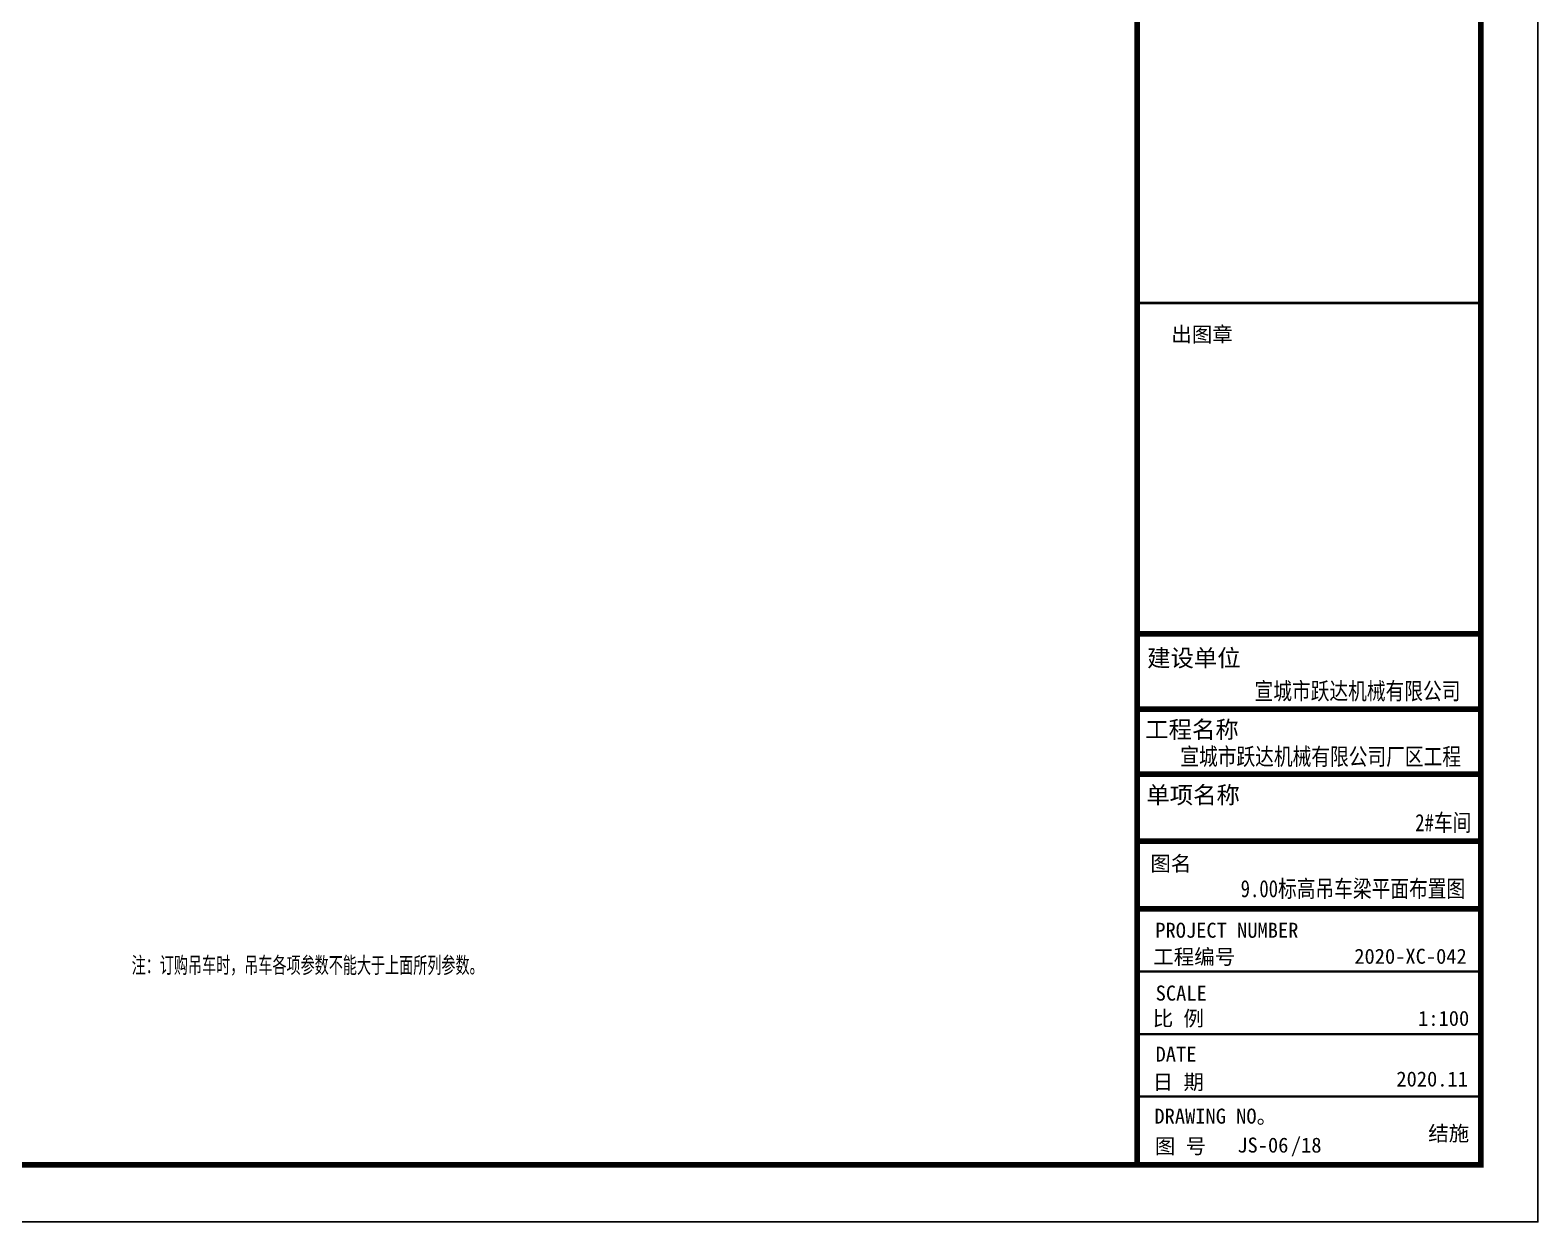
# Model space of a CAD drawing. Extents: x 69728788 to 150163257, y 20675998 to 43663798.
# Drawn here: x 75109863 to 75162631, y 21470288 to 21512004 of the extents above; entities that cross this region are included whole.
import ezdxf

# ---------------------------------------------------------------- set-up
doc = ezdxf.new("R2010")
doc.units = 0
doc.header["$LTSCALE"] = 1000
doc.header["$MEASUREMENT"] = 0
doc.layers.get('0').update_dxf_attribs({"linetype": 'CONTINUOUS'})
for name, color, linetype in [('PUB_TITLE', 4, 'CONTINUOUS'), ('TEXT', 7, 'CONTINUOUS'), ('图框', 253, 'CONTINUOUS')]:
    doc.layers.add(name, color=color, linetype=linetype)
doc.styles.add('-黑体', font='simhei.ttf')
doc.styles.add('CPX', font='atssdeng.shx', dxfattribs={"width": 0.8, "bigfont": 'atssdchn.shx'})
doc.styles.add('宋体', font='', dxfattribs={"width": 0.8})
doc.styles.add('黑体', font='simhei.ttf', dxfattribs={"width": 0.6, "height": 4.3})
doc.styles.get('宋体').set_extended_font_data('SimSun')

msp = doc.modelspace()

# ---------------------------------------------------------------- linework, layer by layer
at = {"layer": 'PUB_TITLE'}
msp.add_lwpolyline([(75043830.5, 21470287.7), (75162630.5, 21470287.7), (75162630.5, 21554287.7), (75043830.5, 21554287.7)], close=True, dxfattribs=at)
at = {"layer": 'PUB_TITLE', "const_width": 200}
msp.add_lwpolyline([(75048830.5, 21472287.7), (75160630.5, 21472287.7), (75160630.5, 21552287.7), (75048830.5, 21552287.7)], close=True, dxfattribs=at)
at = {"layer": '图框', "color": 4}
for points, const_width in [([(75148612, 21552287.7), (75148612, 21472287.7)], 197.2), ([(75148612, 21490870.3), (75160586.8, 21490870.3)], 199.2), ([(75148612, 21488236.3), (75160590.5, 21488236.3)], 199.2), ([(75148612, 21485957.6), (75160630.5, 21485957.6)], 199.2), ([(75148612, 21483616.1), (75160630.5, 21483616.1)], 199.2), ([(75148612, 21481247), (75160630.5, 21481247)], 199.2), ([(75148612, 21479049.3), (75160630.5, 21479049.3)], 80.7), ([(75148612, 21476855.4), (75160630.5, 21476855.4)], 80.7), ([(75148612, 21474678.1), (75160630.5, 21474678.1)], 80.7)]:
    msp.add_lwpolyline(points, dxfattribs=dict(at, const_width=const_width))
at = {"layer": '图框', "color": 0, "const_width": 100}
msp.add_lwpolyline([(75148612, 21502452.5), (75160630.5, 21502452.5)], dxfattribs=at)

# ---------------------------------------------------------------- texts
at = {"color": 4, "style": 'CPX', "width": 0.8}
msp.add_text('注：订购吊车时，吊车各项参数不能大于上面所列参数。', height=648.455, dxfattribs=at).set_placement((75113414.7, 21478927.1))
at = {"insert": (75152884.3, 21488573.6), "char_height": 3.333, "width": 58.781, "attachment_point": 1}
msp.add_mtext('宣城嘉怡纸箱包装有限公司', dxfattribs=at)
at = {"layer": 'TEXT', "color": 3, "style": '-黑体', "width": 0.8}
for s, p in [('宣城市跃达机械有限公司', (75152715.4, 21488569.2)), ('宣城市跃达机械有限公司厂区工程', (75150116.7, 21486274.8)), ('2#车间', (75158338.9, 21483963.4)), ('9.00标高吊车梁平面布置图', (75152230, 21481651.1))]:
    msp.add_text(s, height=600.3, dxfattribs=at).set_placement(p)
at = {"layer": '图框', "color": 4}
for s, height, style, p in [('出图章', 525.89, '黑体', (75149802.4, 21501091.6)), ('建设单位', 600, '黑体', (75148955.3, 21489724.9)), ('工程名称', 600, '黑体', (75148888.9, 21487221.8)), ('单项名称', 600, '黑体', (75148928.9, 21484930.2)), ('图名', 525.89, '黑体', (75149067.3, 21482566)), ('工程编号', 525.89, '黑体', (75149170.3, 21479303.4)), ('2020-XC-042', 525.888, '宋体', (75156206.9, 21479321.5)), ('SCALE', 525.89, '黑体', (75149254.1, 21478032.3)), ('比 例', 525.89, '黑体', (75149152.6, 21477146.4)), ('1:100', 525.89, '宋体', (75158439.9, 21477148.5)), ('DATE', 525.89, '黑体', (75149251.3, 21475895.1)), ('日 期', 525.89, '黑体', (75149152.6, 21474920.8)), ('2020.11', 525.89, '宋体', (75157678.7, 21475025.5)), ('DRAWING NO。', 525.888, '黑体', (75149209.8, 21473725.7)), ('图 号', 525.89, '黑体', (75149227.3, 21472675.6))]:
    msp.add_text(s, height=height, dxfattribs=dict(at, style=style)).set_placement(p)
at = {"layer": '图框', "color": 0, "style": '黑体'}
msp.add_text('PROJECT NUMBER', height=525.888, dxfattribs=at).set_placement((75149241.2, 21480233))
at = {"layer": '图框', "color": 3, "style": '宋体'}
for s, p in [('结施', (75158794.4, 21473120.6)), ('JS-06', (75152111.7, 21472712.3)), ('/18', (75153987.1, 21472712.3))]:
    msp.add_text(s, height=525.89, dxfattribs=at).set_placement(p)

doc.saveas('drawing.dxf')
